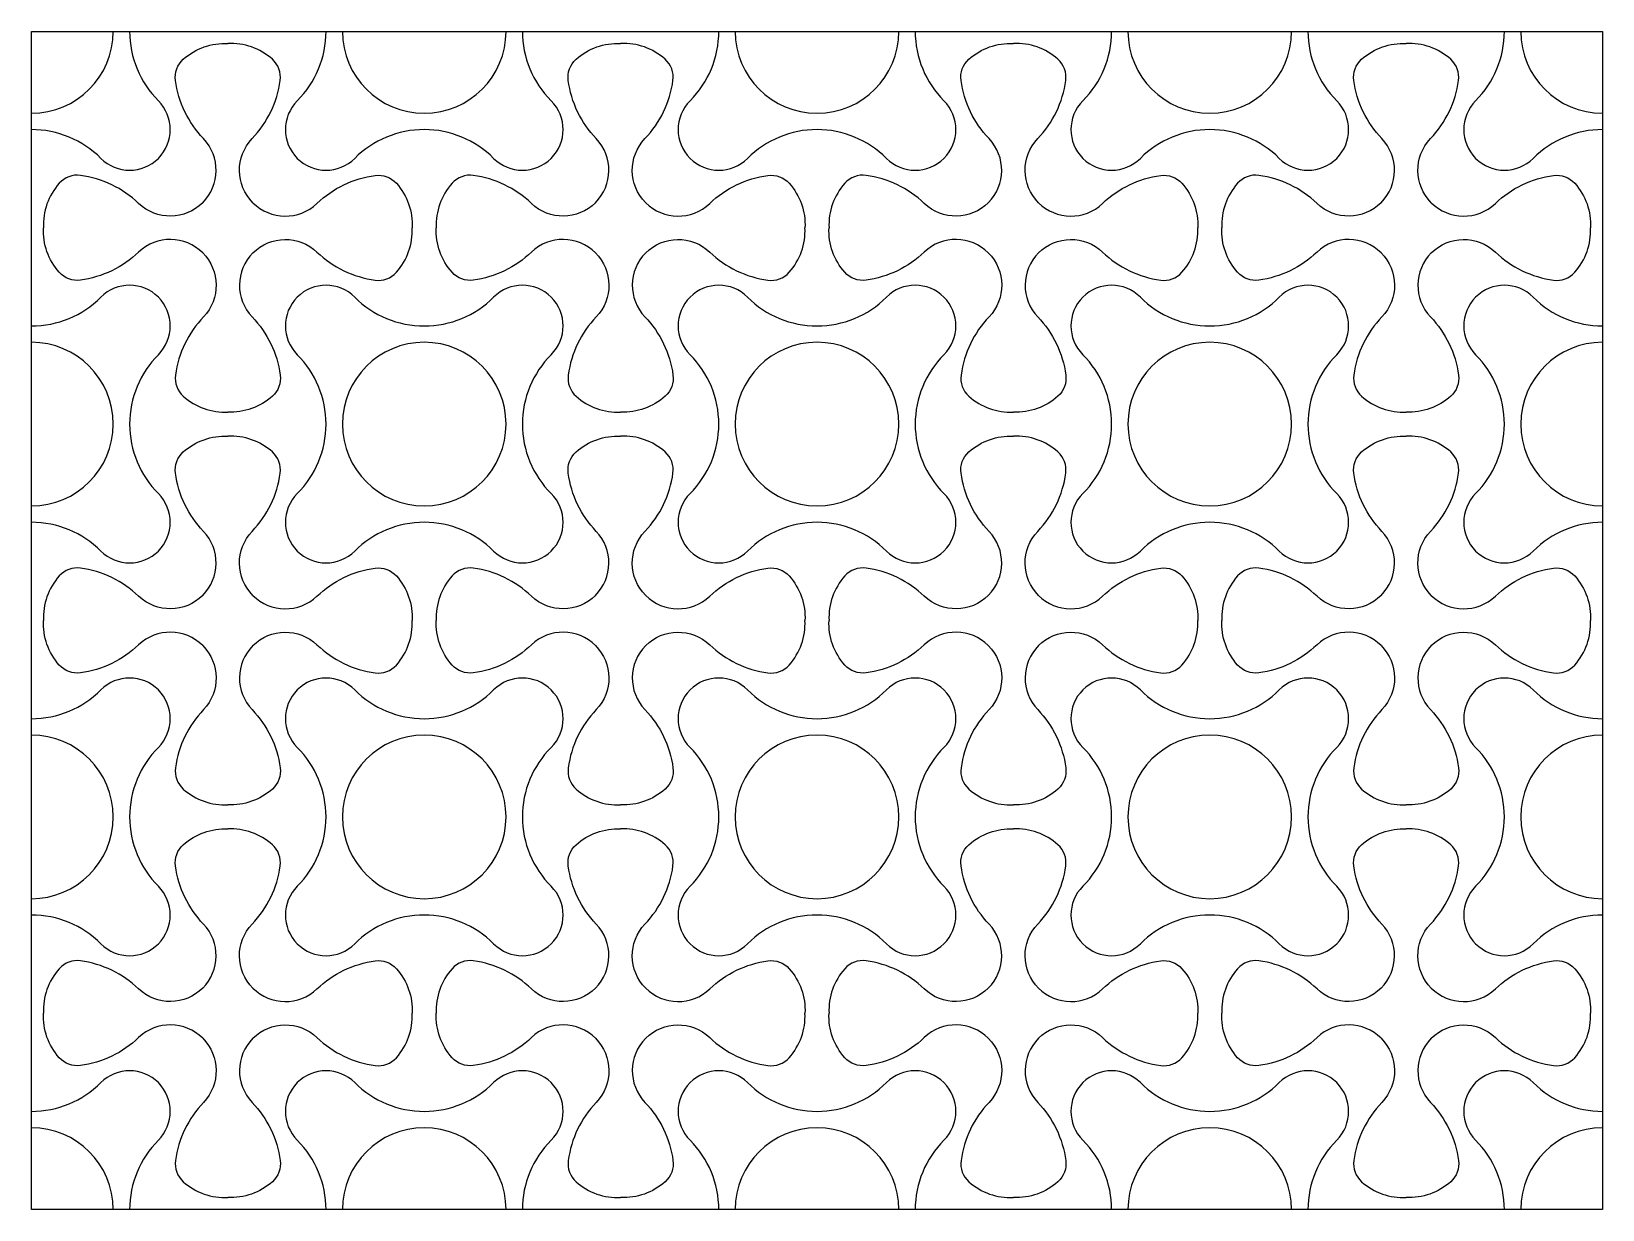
# Model space of a CAD drawing. Header units: millimetres. Extents: x 61 to 452, y 50 to 292.
# Drawn here: x 166.1 to 262.1, y 135.8 to 207.8 of the extents above; entities that cross this region are included whole.
import ezdxf

# ---------------------------------------------------------------- set-up
doc = ezdxf.new("R2010")
doc.units = ezdxf.units.MM
doc.layers.add('cad-block.com', color=250, linetype='Continuous')

msp = doc.modelspace()

# ---------------------------------------------------------------- linework, layer by layer
at = {"color": 18, "true_color": 0x000000}
for points in [[(176.573, 197.319, 0.407335), (176.619, 201.232, -0.15777), (174.908, 204.785, -0.249816), (175.387, 206.084, -0.195431), (178.108, 207.051)], [(179.642, 197.319, -0.407335), (179.596, 201.232, 0.15777), (181.308, 204.785, 0.249816), (180.828, 206.084, 0.195431), (178.108, 207.051)], [(200.573, 197.319, 0.407335), (200.619, 201.232, -0.15777), (198.908, 204.785, -0.249816), (199.387, 206.084, -0.195431), (202.108, 207.051)], [(203.642, 197.319, -0.407335), (203.596, 201.232, 0.15777), (205.308, 204.785, 0.249816), (204.828, 206.084, 0.195431), (202.108, 207.051)], [(224.573, 197.319, 0.407335), (224.619, 201.232, -0.15777), (222.908, 204.785, -0.249816), (223.387, 206.084, -0.195431), (226.108, 207.051)], [(227.642, 197.319, -0.407335), (227.596, 201.232, 0.15777), (229.308, 204.785, 0.249816), (228.828, 206.084, 0.195431), (226.108, 207.051)], [(248.573, 197.319, 0.407335), (248.619, 201.232, -0.15777), (246.908, 204.785, -0.249816), (247.387, 206.084, -0.195431), (250.108, 207.051)], [(251.642, 197.319, -0.407335), (251.596, 201.232, 0.15777), (253.308, 204.785, 0.249816), (252.828, 206.084, 0.195431), (250.108, 207.051)], [(176.573, 197.319, -0.407335), (172.66, 197.273, 0.15777), (169.108, 198.985, 0.249816), (167.808, 198.505, 0.195431), (166.841, 195.785)], [(179.642, 197.319, 0.407335), (183.555, 197.273, -0.15777), (187.108, 198.985, -0.249816), (188.407, 198.505, -0.195431), (189.374, 195.785)], [(200.573, 197.319, -0.407335), (196.66, 197.273, 0.15777), (193.108, 198.985, 0.249816), (191.808, 198.505, 0.195431), (190.841, 195.785)], [(203.642, 197.319, 0.407335), (207.555, 197.273, -0.15777), (211.108, 198.985, -0.249816), (212.407, 198.505, -0.195431), (213.374, 195.785)], [(224.573, 197.319, -0.407335), (220.66, 197.273, 0.15777), (217.108, 198.985, 0.249816), (215.808, 198.505, 0.195431), (214.841, 195.785)], [(227.642, 197.319, 0.407335), (231.555, 197.273, -0.15777), (235.108, 198.985, -0.249816), (236.407, 198.505, -0.195431), (237.374, 195.785)], [(248.573, 197.319, -0.407335), (244.66, 197.273, 0.15777), (241.108, 198.985, 0.249816), (239.808, 198.505, 0.195431), (238.841, 195.785)], [(251.642, 197.319, 0.407335), (255.555, 197.273, -0.15777), (259.108, 198.985, -0.249816), (260.407, 198.505, -0.195431), (261.374, 195.785)], [(176.573, 194.25, 0.407335), (172.66, 194.296, -0.15777), (169.108, 192.585, -0.249816), (167.808, 193.064, -0.195431), (166.841, 195.785)], [(179.642, 194.25, -0.407335), (183.555, 194.296, 0.15777), (187.108, 192.585, 0.249816), (188.407, 193.064, 0.195431), (189.374, 195.785)], [(200.573, 194.25, 0.407335), (196.66, 194.296, -0.15777), (193.108, 192.585, -0.249816), (191.808, 193.064, -0.195431), (190.841, 195.785)], [(203.642, 194.25, -0.407335), (207.555, 194.296, 0.15777), (211.108, 192.585, 0.249816), (212.407, 193.064, 0.195431), (213.374, 195.785)], [(224.573, 194.25, 0.407335), (220.66, 194.296, -0.15777), (217.108, 192.585, -0.249816), (215.808, 193.064, -0.195431), (214.841, 195.785)], [(227.642, 194.25, -0.407335), (231.555, 194.296, 0.15777), (235.108, 192.585, 0.249816), (236.407, 193.064, 0.195431), (237.374, 195.785)], [(248.573, 194.25, 0.407335), (244.66, 194.296, -0.15777), (241.108, 192.585, -0.249816), (239.808, 193.064, -0.195431), (238.841, 195.785)], [(251.642, 194.25, -0.407335), (255.555, 194.296, 0.15777), (259.108, 192.585, 0.249816), (260.407, 193.064, 0.195431), (261.374, 195.785)], [(176.573, 194.25, -0.407335), (176.619, 190.337, 0.15777), (174.908, 186.785, 0.249816), (175.387, 185.485, 0.195431), (178.108, 184.518)], [(179.642, 194.25, 0.407335), (179.596, 190.337, -0.15777), (181.308, 186.785, -0.249816), (180.828, 185.485, -0.195431), (178.108, 184.518)], [(200.573, 194.25, -0.407335), (200.619, 190.337, 0.15777), (198.908, 186.785, 0.249816), (199.387, 185.485, 0.195431), (202.108, 184.518)], [(203.642, 194.25, 0.407335), (203.596, 190.337, -0.15777), (205.308, 186.785, -0.249816), (204.828, 185.485, -0.195431), (202.108, 184.518)], [(224.573, 194.25, -0.407335), (224.619, 190.337, 0.15777), (222.908, 186.785, 0.249816), (223.387, 185.485, 0.195431), (226.108, 184.518)], [(227.642, 194.25, 0.407335), (227.596, 190.337, -0.15777), (229.308, 186.785, -0.249816), (228.828, 185.485, -0.195431), (226.108, 184.518)], [(248.573, 194.25, -0.407335), (248.619, 190.337, 0.15777), (246.908, 186.785, 0.249816), (247.387, 185.485, 0.195431), (250.108, 184.518)], [(251.642, 194.25, 0.407335), (251.596, 190.337, -0.15777), (253.308, 186.785, -0.249816), (252.828, 185.485, -0.195431), (250.108, 184.518)], [(176.573, 173.319, 0.407335), (176.619, 177.232, -0.15777), (174.908, 180.785, -0.249816), (175.387, 182.084, -0.195431), (178.108, 183.051)], [(179.642, 173.319, -0.407335), (179.596, 177.232, 0.15777), (181.308, 180.785, 0.249816), (180.828, 182.084, 0.195431), (178.108, 183.051)], [(200.573, 173.319, 0.407335), (200.619, 177.232, -0.15777), (198.908, 180.785, -0.249816), (199.387, 182.084, -0.195431), (202.108, 183.051)], [(203.642, 173.319, -0.407335), (203.596, 177.232, 0.15777), (205.308, 180.785, 0.249816), (204.828, 182.084, 0.195431), (202.108, 183.051)], [(224.573, 173.319, 0.407335), (224.619, 177.232, -0.15777), (222.908, 180.785, -0.249816), (223.387, 182.084, -0.195431), (226.108, 183.051)], [(227.642, 173.319, -0.407335), (227.596, 177.232, 0.15777), (229.308, 180.785, 0.249816), (228.828, 182.084, 0.195431), (226.108, 183.051)], [(248.573, 173.319, 0.407335), (248.619, 177.232, -0.15777), (246.908, 180.785, -0.249816), (247.387, 182.084, -0.195431), (250.108, 183.051)], [(251.642, 173.319, -0.407335), (251.596, 177.232, 0.15777), (253.308, 180.785, 0.249816), (252.828, 182.084, 0.195431), (250.108, 183.051)], [(176.573, 173.319, -0.407335), (172.66, 173.273, 0.15777), (169.108, 174.985, 0.249816), (167.808, 174.505, 0.195431), (166.841, 171.785)], [(179.642, 173.319, 0.407335), (183.555, 173.273, -0.15777), (187.108, 174.985, -0.249816), (188.407, 174.505, -0.195431), (189.374, 171.785)], [(200.573, 173.319, -0.407335), (196.66, 173.273, 0.15777), (193.108, 174.985, 0.249816), (191.808, 174.505, 0.195431), (190.841, 171.785)], [(203.642, 173.319, 0.407335), (207.555, 173.273, -0.15777), (211.108, 174.985, -0.249816), (212.407, 174.505, -0.195431), (213.374, 171.785)], [(224.573, 173.319, -0.407335), (220.66, 173.273, 0.15777), (217.108, 174.985, 0.249816), (215.808, 174.505, 0.195431), (214.841, 171.785)], [(227.642, 173.319, 0.407335), (231.555, 173.273, -0.15777), (235.108, 174.985, -0.249816), (236.407, 174.505, -0.195431), (237.374, 171.785)], [(248.573, 173.319, -0.407335), (244.66, 173.273, 0.15777), (241.108, 174.985, 0.249816), (239.808, 174.505, 0.195431), (238.841, 171.785)], [(251.642, 173.319, 0.407335), (255.555, 173.273, -0.15777), (259.108, 174.985, -0.249816), (260.407, 174.505, -0.195431), (261.374, 171.785)], [(176.573, 170.25, 0.407335), (172.66, 170.296, -0.15777), (169.108, 168.585, -0.249816), (167.808, 169.064, -0.195431), (166.841, 171.785)], [(179.642, 170.25, -0.407335), (183.555, 170.296, 0.15777), (187.108, 168.585, 0.249816), (188.407, 169.064, 0.195431), (189.374, 171.785)], [(200.573, 170.25, 0.407335), (196.66, 170.296, -0.15777), (193.108, 168.585, -0.249816), (191.808, 169.064, -0.195431), (190.841, 171.785)], [(203.642, 170.25, -0.407335), (207.555, 170.296, 0.15777), (211.108, 168.585, 0.249816), (212.407, 169.064, 0.195431), (213.374, 171.785)], [(224.573, 170.25, 0.407335), (220.66, 170.296, -0.15777), (217.108, 168.585, -0.249816), (215.808, 169.064, -0.195431), (214.841, 171.785)], [(227.642, 170.25, -0.407335), (231.555, 170.296, 0.15777), (235.108, 168.585, 0.249816), (236.407, 169.064, 0.195431), (237.374, 171.785)], [(248.573, 170.25, 0.407335), (244.66, 170.296, -0.15777), (241.108, 168.585, -0.249816), (239.808, 169.064, -0.195431), (238.841, 171.785)], [(251.642, 170.25, -0.407335), (255.555, 170.296, 0.15777), (259.108, 168.585, 0.249816), (260.407, 169.064, 0.195431), (261.374, 171.785)], [(176.573, 170.25, -0.407335), (176.619, 166.337, 0.15777), (174.908, 162.785, 0.249816), (175.387, 161.485, 0.195431), (178.108, 160.518)], [(179.642, 170.25, 0.407335), (179.596, 166.337, -0.15777), (181.308, 162.785, -0.249816), (180.828, 161.485, -0.195431), (178.108, 160.518)], [(200.573, 170.25, -0.407335), (200.619, 166.337, 0.15777), (198.908, 162.785, 0.249816), (199.387, 161.485, 0.195431), (202.108, 160.518)], [(203.642, 170.25, 0.407335), (203.596, 166.337, -0.15777), (205.308, 162.785, -0.249816), (204.828, 161.485, -0.195431), (202.108, 160.518)], [(224.573, 170.25, -0.407335), (224.619, 166.337, 0.15777), (222.908, 162.785, 0.249816), (223.387, 161.485, 0.195431), (226.108, 160.518)], [(227.642, 170.25, 0.407335), (227.596, 166.337, -0.15777), (229.308, 162.785, -0.249816), (228.828, 161.485, -0.195431), (226.108, 160.518)], [(248.573, 170.25, -0.407335), (248.619, 166.337, 0.15777), (246.908, 162.785, 0.249816), (247.387, 161.485, 0.195431), (250.108, 160.518)], [(251.642, 170.25, 0.407335), (251.596, 166.337, -0.15777), (253.308, 162.785, -0.249816), (252.828, 161.485, -0.195431), (250.108, 160.518)], [(176.573, 149.319, 0.407335), (176.619, 153.232, -0.15777), (174.908, 156.785, -0.249816), (175.387, 158.084, -0.195431), (178.108, 159.051)], [(179.642, 149.319, -0.407335), (179.596, 153.232, 0.15777), (181.308, 156.785, 0.249816), (180.828, 158.084, 0.195431), (178.108, 159.051)], [(200.573, 149.319, 0.407335), (200.619, 153.232, -0.15777), (198.908, 156.785, -0.249816), (199.387, 158.084, -0.195431), (202.108, 159.051)], [(203.642, 149.319, -0.407335), (203.596, 153.232, 0.15777), (205.308, 156.785, 0.249816), (204.828, 158.084, 0.195431), (202.108, 159.051)], [(224.573, 149.319, 0.407335), (224.619, 153.232, -0.15777), (222.908, 156.785, -0.249816), (223.387, 158.084, -0.195431), (226.108, 159.051)], [(227.642, 149.319, -0.407335), (227.596, 153.232, 0.15777), (229.308, 156.785, 0.249816), (228.828, 158.084, 0.195431), (226.108, 159.051)], [(248.573, 149.319, 0.407335), (248.619, 153.232, -0.15777), (246.908, 156.785, -0.249816), (247.387, 158.084, -0.195431), (250.108, 159.051)], [(251.642, 149.319, -0.407335), (251.596, 153.232, 0.15777), (253.308, 156.785, 0.249816), (252.828, 158.084, 0.195431), (250.108, 159.051)], [(176.573, 149.319, -0.407335), (172.66, 149.273, 0.15777), (169.108, 150.985, 0.249816), (167.808, 150.505, 0.195431), (166.841, 147.785)], [(179.642, 149.319, 0.407335), (183.555, 149.273, -0.15777), (187.108, 150.985, -0.249816), (188.407, 150.505, -0.195431), (189.374, 147.785)], [(200.573, 149.319, -0.407335), (196.66, 149.273, 0.15777), (193.108, 150.985, 0.249816), (191.808, 150.505, 0.195431), (190.841, 147.785)], [(203.642, 149.319, 0.407335), (207.555, 149.273, -0.15777), (211.108, 150.985, -0.249816), (212.407, 150.505, -0.195431), (213.374, 147.785)], [(224.573, 149.319, -0.407335), (220.66, 149.273, 0.15777), (217.108, 150.985, 0.249816), (215.808, 150.505, 0.195431), (214.841, 147.785)], [(227.642, 149.319, 0.407335), (231.555, 149.273, -0.15777), (235.108, 150.985, -0.249816), (236.407, 150.505, -0.195431), (237.374, 147.785)], [(248.573, 149.319, -0.407335), (244.66, 149.273, 0.15777), (241.108, 150.985, 0.249816), (239.808, 150.505, 0.195431), (238.841, 147.785)], [(251.642, 149.319, 0.407335), (255.555, 149.273, -0.15777), (259.108, 150.985, -0.249816), (260.407, 150.505, -0.195431), (261.374, 147.785)], [(176.573, 146.25, 0.407335), (172.66, 146.296, -0.15777), (169.108, 144.585, -0.249816), (167.808, 145.064, -0.195431), (166.841, 147.785)], [(179.642, 146.25, -0.407335), (183.555, 146.296, 0.15777), (187.108, 144.585, 0.249816), (188.407, 145.064, 0.195431), (189.374, 147.785)], [(200.573, 146.25, 0.407335), (196.66, 146.296, -0.15777), (193.108, 144.585, -0.249816), (191.808, 145.064, -0.195431), (190.841, 147.785)], [(203.642, 146.25, -0.407335), (207.555, 146.296, 0.15777), (211.108, 144.585, 0.249816), (212.407, 145.064, 0.195431), (213.374, 147.785)], [(224.573, 146.25, 0.407335), (220.66, 146.296, -0.15777), (217.108, 144.585, -0.249816), (215.808, 145.064, -0.195431), (214.841, 147.785)], [(227.642, 146.25, -0.407335), (231.555, 146.296, 0.15777), (235.108, 144.585, 0.249816), (236.407, 145.064, 0.195431), (237.374, 147.785)], [(248.573, 146.25, 0.407335), (244.66, 146.296, -0.15777), (241.108, 144.585, -0.249816), (239.808, 145.064, -0.195431), (238.841, 147.785)], [(251.642, 146.25, -0.407335), (255.555, 146.296, 0.15777), (259.108, 144.585, 0.249816), (260.407, 145.064, 0.195431), (261.374, 147.785)], [(176.573, 146.25, -0.407335), (176.619, 142.337, 0.15777), (174.908, 138.785, 0.249816), (175.387, 137.485, 0.195431), (178.108, 136.518)], [(179.642, 146.25, 0.407335), (179.596, 142.337, -0.15777), (181.308, 138.785, -0.249816), (180.828, 137.485, -0.195431), (178.108, 136.518)], [(200.573, 146.25, -0.407335), (200.619, 142.337, 0.15777), (198.908, 138.785, 0.249816), (199.387, 137.485, 0.195431), (202.108, 136.518)], [(203.642, 146.25, 0.407335), (203.596, 142.337, -0.15777), (205.308, 138.785, -0.249816), (204.828, 137.485, -0.195431), (202.108, 136.518)], [(224.573, 146.25, -0.407335), (224.619, 142.337, 0.15777), (222.908, 138.785, 0.249816), (223.387, 137.485, 0.195431), (226.108, 136.518)], [(227.642, 146.25, 0.407335), (227.596, 142.337, -0.15777), (229.308, 138.785, -0.249816), (228.828, 137.485, -0.195431), (226.108, 136.518)], [(248.573, 146.25, -0.407335), (248.619, 142.337, 0.15777), (246.908, 138.785, 0.249816), (247.387, 137.485, 0.195431), (250.108, 136.518)], [(251.642, 146.25, 0.407335), (251.596, 142.337, -0.15777), (253.308, 138.785, -0.249816), (252.828, 137.485, -0.195431), (250.108, 136.518)]]:
    msp.add_lwpolyline(points, format="xyb", dxfattribs=at)
for centre, radius, start, end in [((166.108, 207.785), 5, 270, 0), ((178.108, 207.785), 6, 180, 225), ((178.108, 207.785), 6, 315, 0), ((190.108, 207.785), 5, 180, 270), ((190.108, 207.785), 5, 270, 0), ((202.108, 207.785), 6, 180, 225), ((202.108, 207.785), 6, 315, 0), ((214.108, 207.785), 5, 180, 270), ((214.108, 207.785), 5, 270, 0), ((226.108, 207.785), 6, 180, 225), ((226.108, 207.785), 6, 315, 0), ((238.108, 207.785), 5, 180, 270), ((238.108, 207.785), 5, 270, 0), ((250.108, 207.785), 6, 180, 225), ((250.108, 207.785), 6, 315, 0), ((262.108, 207.785), 5, 180, 270), ((172.108, 201.785), 2.485, 225, 45), ((184.108, 201.785), 2.485, 135, 315), ((196.108, 201.785), 2.485, 225, 45), ((208.108, 201.785), 2.485, 135, 315), ((220.108, 201.785), 2.485, 225, 45), ((232.108, 201.785), 2.485, 135, 315), ((244.108, 201.785), 2.485, 225, 45), ((256.108, 201.785), 2.485, 135, 315), ((166.108, 195.785), 6, 45, 90), ((190.108, 195.785), 6, 90, 135), ((190.108, 195.785), 6, 45, 90), ((214.108, 195.785), 6, 90, 135), ((214.108, 195.785), 6, 45, 90), ((238.108, 195.785), 6, 90, 135), ((238.108, 195.785), 6, 45, 90), ((262.108, 195.785), 6, 90, 135), ((172.108, 189.785), 2.485, 315, 135), ((184.108, 189.785), 2.485, 45, 225), ((196.108, 189.785), 2.485, 315, 135), ((208.108, 189.785), 2.485, 45, 225), ((220.108, 189.785), 2.485, 315, 135), ((232.108, 189.785), 2.485, 45, 225), ((244.108, 189.785), 2.485, 315, 135), ((256.108, 189.785), 2.485, 45, 225), ((166.108, 195.785), 6, 270, 315), ((190.108, 195.785), 6, 225, 270), ((190.108, 195.785), 6, 270, 315), ((214.108, 195.785), 6, 225, 270), ((214.108, 195.785), 6, 270, 315), ((238.108, 195.785), 6, 225, 270), ((238.108, 195.785), 6, 270, 315), ((262.108, 195.785), 6, 225, 270), ((166.108, 183.785), 5, 0, 90), ((190.108, 183.785), 5, 90, 180), ((190.108, 183.785), 5, 0, 90), ((214.108, 183.785), 5, 90, 180), ((214.108, 183.785), 5, 0, 90), ((238.108, 183.785), 5, 90, 180), ((238.108, 183.785), 5, 0, 90), ((262.108, 183.785), 5, 90, 180), ((178.108, 183.785), 6, 135, 180), ((178.108, 183.785), 6, 0, 45), ((202.108, 183.785), 6, 135, 180), ((202.108, 183.785), 6, 0, 45), ((226.108, 183.785), 6, 135, 180), ((226.108, 183.785), 6, 0, 45), ((250.108, 183.785), 6, 135, 180), ((250.108, 183.785), 6, 0, 45), ((166.108, 183.785), 5, 270, 0), ((178.108, 183.785), 6, 180, 225), ((178.108, 183.785), 6, 315, 0), ((190.108, 183.785), 5, 180, 270), ((190.108, 183.785), 5, 270, 0), ((202.108, 183.785), 6, 180, 225), ((202.108, 183.785), 6, 315, 0), ((214.108, 183.785), 5, 180, 270), ((214.108, 183.785), 5, 270, 0), ((226.108, 183.785), 6, 180, 225), ((226.108, 183.785), 6, 315, 0), ((238.108, 183.785), 5, 180, 270), ((238.108, 183.785), 5, 270, 0), ((250.108, 183.785), 6, 180, 225), ((250.108, 183.785), 6, 315, 0), ((262.108, 183.785), 5, 180, 270), ((172.108, 177.785), 2.485, 225, 45), ((184.108, 177.785), 2.485, 135, 315), ((196.108, 177.785), 2.485, 225, 45), ((208.108, 177.785), 2.485, 135, 315), ((220.108, 177.785), 2.485, 225, 45), ((232.108, 177.785), 2.485, 135, 315), ((244.108, 177.785), 2.485, 225, 45), ((256.108, 177.785), 2.485, 135, 315), ((166.108, 171.785), 6, 45, 90), ((190.108, 171.785), 6, 90, 135), ((190.108, 171.785), 6, 45, 90), ((214.108, 171.785), 6, 90, 135), ((214.108, 171.785), 6, 45, 90), ((238.108, 171.785), 6, 90, 135), ((238.108, 171.785), 6, 45, 90), ((262.108, 171.785), 6, 90, 135), ((172.108, 165.785), 2.485, 315, 135), ((184.108, 165.785), 2.485, 45, 225), ((196.108, 165.785), 2.485, 315, 135), ((208.108, 165.785), 2.485, 45, 225), ((220.108, 165.785), 2.485, 315, 135), ((232.108, 165.785), 2.485, 45, 225), ((244.108, 165.785), 2.485, 315, 135), ((256.108, 165.785), 2.485, 45, 225), ((166.108, 171.785), 6, 270, 315), ((190.108, 171.785), 6, 225, 270), ((190.108, 171.785), 6, 270, 315), ((214.108, 171.785), 6, 225, 270), ((214.108, 171.785), 6, 270, 315), ((238.108, 171.785), 6, 225, 270), ((238.108, 171.785), 6, 270, 315), ((262.108, 171.785), 6, 225, 270), ((166.108, 159.785), 5, 0, 90), ((190.108, 159.785), 5, 90, 180), ((190.108, 159.785), 5, 0, 90), ((214.108, 159.785), 5, 90, 180), ((214.108, 159.785), 5, 0, 90), ((238.108, 159.785), 5, 90, 180), ((238.108, 159.785), 5, 0, 90), ((262.108, 159.785), 5, 90, 180), ((178.108, 159.785), 6, 135, 180), ((178.108, 159.785), 6, 0, 45), ((202.108, 159.785), 6, 135, 180), ((202.108, 159.785), 6, 0, 45), ((226.108, 159.785), 6, 135, 180), ((226.108, 159.785), 6, 0, 45), ((250.108, 159.785), 6, 135, 180), ((250.108, 159.785), 6, 0, 45), ((166.108, 159.785), 5, 270, 0), ((178.108, 159.785), 6, 180, 225), ((178.108, 159.785), 6, 315, 0), ((190.108, 159.785), 5, 180, 270), ((190.108, 159.785), 5, 270, 0), ((202.108, 159.785), 6, 180, 225), ((202.108, 159.785), 6, 315, 0), ((214.108, 159.785), 5, 180, 270), ((214.108, 159.785), 5, 270, 0), ((226.108, 159.785), 6, 180, 225), ((226.108, 159.785), 6, 315, 0), ((238.108, 159.785), 5, 180, 270), ((238.108, 159.785), 5, 270, 0), ((250.108, 159.785), 6, 180, 225), ((250.108, 159.785), 6, 315, 0), ((262.108, 159.785), 5, 180, 270), ((172.108, 153.785), 2.485, 225, 45), ((184.108, 153.785), 2.485, 135, 315), ((196.108, 153.785), 2.485, 225, 45), ((208.108, 153.785), 2.485, 135, 315), ((220.108, 153.785), 2.485, 225, 45), ((232.108, 153.785), 2.485, 135, 315), ((244.108, 153.785), 2.485, 225, 45), ((256.108, 153.785), 2.485, 135, 315), ((166.108, 147.785), 6, 45, 90), ((190.108, 147.785), 6, 90, 135), ((190.108, 147.785), 6, 45, 90), ((214.108, 147.785), 6, 90, 135), ((214.108, 147.785), 6, 45, 90), ((238.108, 147.785), 6, 90, 135), ((238.108, 147.785), 6, 45, 90), ((262.108, 147.785), 6, 90, 135), ((172.108, 141.785), 2.485, 315, 135), ((184.108, 141.785), 2.485, 45, 225), ((196.108, 141.785), 2.485, 315, 135), ((208.108, 141.785), 2.485, 45, 225), ((220.108, 141.785), 2.485, 315, 135), ((232.108, 141.785), 2.485, 45, 225), ((244.108, 141.785), 2.485, 315, 135), ((256.108, 141.785), 2.485, 45, 225), ((166.108, 147.785), 6, 270, 315), ((190.108, 147.785), 6, 225, 270), ((190.108, 147.785), 6, 270, 315), ((214.108, 147.785), 6, 225, 270), ((214.108, 147.785), 6, 270, 315), ((238.108, 147.785), 6, 225, 270), ((238.108, 147.785), 6, 270, 315), ((262.108, 147.785), 6, 225, 270), ((166.108, 135.785), 5, 0, 90), ((190.108, 135.785), 5, 90, 180), ((190.108, 135.785), 5, 0, 90), ((214.108, 135.785), 5, 90, 180), ((214.108, 135.785), 5, 0, 90), ((238.108, 135.785), 5, 90, 180), ((238.108, 135.785), 5, 0, 90), ((262.108, 135.785), 5, 90, 180), ((178.108, 135.785), 6, 135, 180), ((178.108, 135.785), 6, 0, 45), ((202.108, 135.785), 6, 135, 180), ((202.108, 135.785), 6, 0, 45), ((226.108, 135.785), 6, 135, 180), ((226.108, 135.785), 6, 0, 45), ((250.108, 135.785), 6, 135, 180), ((250.108, 135.785), 6, 0, 45)]:
    msp.add_arc(centre, radius, start, end, dxfattribs=at)
at = {"layer": 'cad-block.com', "color": 252, "true_color": 0x939598}
msp.add_lwpolyline([(166.108, 207.785), (262.108, 207.785), (262.108, 135.785), (166.108, 135.785)], close=True, dxfattribs=at)

doc.saveas('drawing.dxf')
